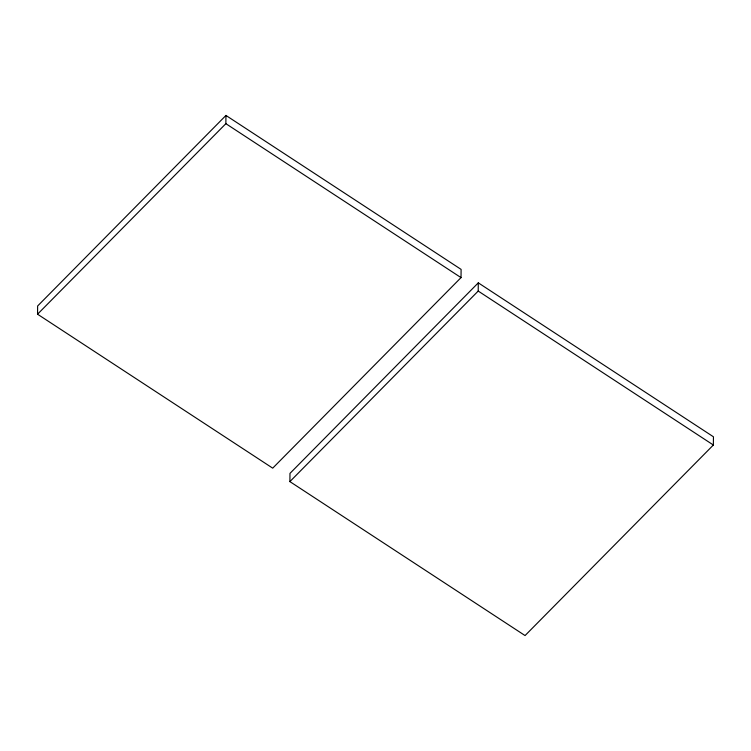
<?xml version="1.0" encoding="UTF-8"?>
<svg xmlns="http://www.w3.org/2000/svg" width="751" height="751" viewBox="0 0 751 751"><rect width="100%" height="100%" fill="white"/><g stroke="black" fill="none" stroke-linecap="round" stroke-linejoin="round"><path stroke-width="1.13" d="M37.55 314.2L37.634 305.986L225.948 115.438L461.105 269.393L461.02 277.617L272.707 468.155L37.55 314.2L225.863 123.662L225.948 115.438M289.895 481.607L289.98 473.383L478.293 282.845L713.45 436.8L713.366 445.014L525.052 635.562L289.895 481.607L478.209 291.059L478.293 282.845M225.863 123.662L461.02 277.617M478.209 291.059L713.366 445.014"/></g></svg>
